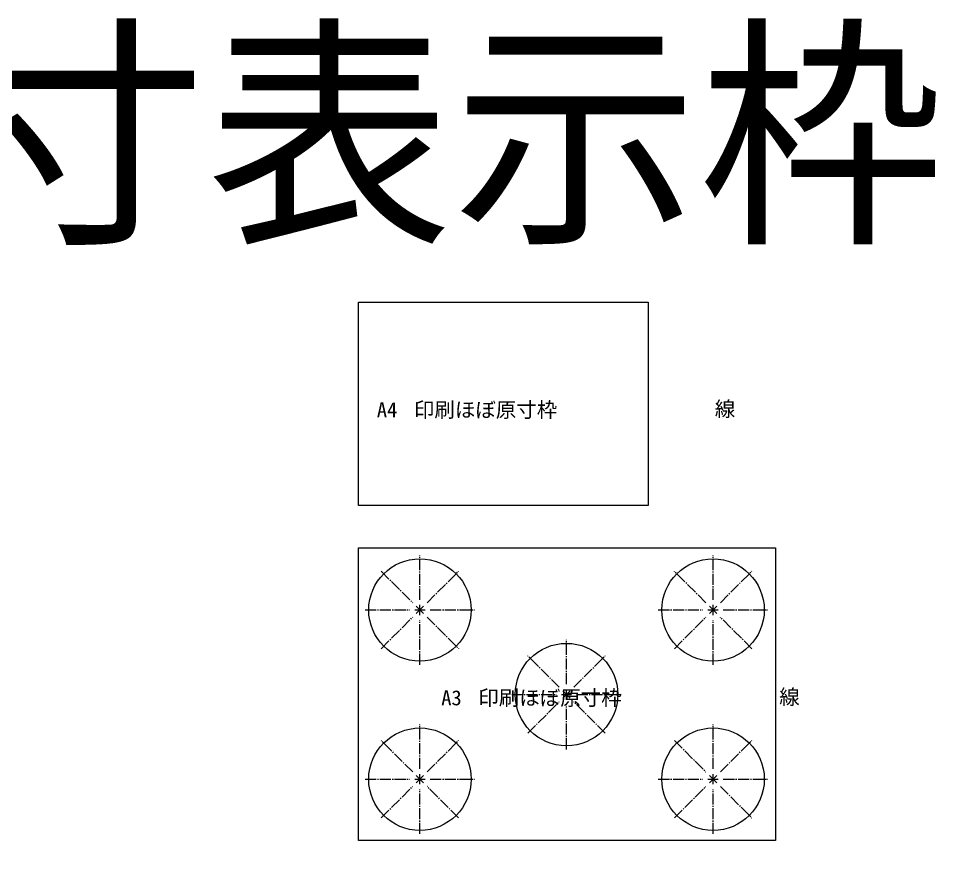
# Model space of a CAD drawing. Units: millimetres at full size. Extents: x -5218 to 5218, y -4308 to 3712.
# Drawn here: x 737 to 1632, y 564 to 1383 of the extents above; entities that cross this region are included whole.
import ezdxf
from ezdxf.enums import TextEntityAlignment as Align

# ---------------------------------------------------------------- set-up
doc = ezdxf.new("R2010")
doc.units = ezdxf.units.MM
doc.header["$LTSCALE"] = 1.2
doc.linetypes.add('CHAIN2', pattern=[12, 9, -1, 1, -1])
doc.layers.add('0-0_Defpoints', color=3, linetype='Continuous', lineweight=9)
doc.layers.add('0-1_01_外形線', color=134, linetype='Continuous', lineweight=9)
doc.layers.add('0-A_06_文字', color=134, linetype='Continuous')
doc.styles.add('ＭＳ ゴシック', font='')
doc.styles.add('ＭＳ Ｐゴシック', font='')
doc.styles.get('ＭＳ ゴシック').set_extended_font_data('MS Gothic')
doc.styles.get('ＭＳ Ｐゴシック').set_extended_font_data('MS PGothic')

# ---------------------------------------------------------------- blocks, each defined once
blk = doc.blocks.new('U16')
at = {"layer": '0-1_01_外形線', "linetype": 'CHAIN2'}
for p, q in [((0, 10), (0, 53.5)), ((-53.5, 0), (-10, 0)), ((10, 0), (53.5, 0)), ((0, -53.5), (0, -10))]:
    blk.add_line(p, q, dxfattribs=at)
at = {"layer": '0-1_01_外形線'}
for p, q in [((-5, 0), (5, 0)), ((0, -5), (0, 5))]:
    blk.add_line(p, q, dxfattribs=at)
blk = doc.blocks.new('U17')
at = {"layer": '0-1_01_外形線', "linetype": 'CHAIN2'}
for p, q in [((0, 10), (0, 53.5)), ((-53.5, 0), (-10, 0)), ((10, 0), (53.5, 0)), ((0, -53.5), (0, -10))]:
    blk.add_line(p, q, dxfattribs=at)
at = {"layer": '0-1_01_外形線'}
for p, q in [((-5, 0), (5, 0)), ((0, -5), (0, 5))]:
    blk.add_line(p, q, dxfattribs=at)
blk = doc.blocks.new('U8')
at = {"layer": '0-1_01_外形線', "linetype": 'CHAIN2'}
for p, q in [((0, 10), (0, 53.5)), ((-53.5, 0), (-10, 0)), ((10, 0), (53.5, 0)), ((0, -53.5), (0, -10))]:
    blk.add_line(p, q, dxfattribs=at)
at = {"layer": '0-1_01_外形線'}
for p, q in [((-5, 0), (5, 0)), ((0, -5), (0, 5))]:
    blk.add_line(p, q, dxfattribs=at)
blk = doc.blocks.new('U9')
at = {"layer": '0-1_01_外形線', "linetype": 'CHAIN2'}
for p, q in [((0, 10), (0, 53.5)), ((-53.5, 0), (-10, 0)), ((10, 0), (53.5, 0)), ((0, -53.5), (0, -10))]:
    blk.add_line(p, q, dxfattribs=at)
at = {"layer": '0-1_01_外形線'}
for p, q in [((-5, 0), (5, 0)), ((0, -5), (0, 5))]:
    blk.add_line(p, q, dxfattribs=at)
blk = doc.blocks.new('U10')
at = {"layer": '0-1_01_外形線', "linetype": 'CHAIN2'}
for p, q in [((0, 10), (0, 53.5)), ((-53.5, 0), (-10, 0)), ((10, 0), (53.5, 0)), ((0, -53.5), (0, -10))]:
    blk.add_line(p, q, dxfattribs=at)
at = {"layer": '0-1_01_外形線'}
for p, q in [((-5, 0), (5, 0)), ((0, -5), (0, 5))]:
    blk.add_line(p, q, dxfattribs=at)
blk = doc.blocks.new('U11')
at = {"layer": '0-1_01_外形線', "linetype": 'CHAIN2'}
for p, q in [((0, 10), (0, 53.5)), ((-53.5, 0), (-10, 0)), ((10, 0), (53.5, 0)), ((0, -53.5), (0, -10))]:
    blk.add_line(p, q, dxfattribs=at)
at = {"layer": '0-1_01_外形線'}
for p, q in [((-5, 0), (5, 0)), ((0, -5), (0, 5))]:
    blk.add_line(p, q, dxfattribs=at)
blk = doc.blocks.new('U12')
at = {"layer": '0-1_01_外形線', "linetype": 'CHAIN2'}
for p, q in [((0, 10), (0, 53.5)), ((-53.5, 0), (-10, 0)), ((10, 0), (53.5, 0)), ((0, -53.5), (0, -10))]:
    blk.add_line(p, q, dxfattribs=at)
at = {"layer": '0-1_01_外形線'}
for p, q in [((-5, 0), (5, 0)), ((0, -5), (0, 5))]:
    blk.add_line(p, q, dxfattribs=at)
blk = doc.blocks.new('U13')
at = {"layer": '0-1_01_外形線', "linetype": 'CHAIN2'}
for p, q in [((0, 10), (0, 53.5)), ((-53.5, 0), (-10, 0)), ((10, 0), (53.5, 0)), ((0, -53.5), (0, -10))]:
    blk.add_line(p, q, dxfattribs=at)
at = {"layer": '0-1_01_外形線'}
for p, q in [((-5, 0), (5, 0)), ((0, -5), (0, 5))]:
    blk.add_line(p, q, dxfattribs=at)
blk = doc.blocks.new('U14')
at = {"layer": '0-1_01_外形線', "linetype": 'CHAIN2'}
for p, q in [((0, 10), (0, 53.5)), ((-53.5, 0), (-10, 0)), ((10, 0), (53.5, 0)), ((0, -53.5), (0, -10))]:
    blk.add_line(p, q, dxfattribs=at)
at = {"layer": '0-1_01_外形線'}
for p, q in [((-5, 0), (5, 0)), ((0, -5), (0, 5))]:
    blk.add_line(p, q, dxfattribs=at)
blk = doc.blocks.new('U15')
at = {"layer": '0-1_01_外形線', "linetype": 'CHAIN2'}
for p, q in [((0, 10), (0, 53.5)), ((-53.5, 0), (-10, 0)), ((10, 0), (53.5, 0)), ((0, -53.5), (0, -10))]:
    blk.add_line(p, q, dxfattribs=at)
at = {"layer": '0-1_01_外形線'}
for p, q in [((-5, 0), (5, 0)), ((0, -5), (0, 5))]:
    blk.add_line(p, q, dxfattribs=at)

msp = doc.modelspace()

# ---------------------------------------------------------------- linework, layer by layer
at = {"layer": '0-0_Defpoints', "color": 2}
msp.add_lwpolyline([(1068.664, 1105.6), (1351.554, 1105.6), (1351.554, 906.932), (1068.664, 906.932)], close=True, dxfattribs=at)
at = {"layer": '0-0_Defpoints'}
msp.add_lwpolyline([(1068.664, 865.771), (1475.926, 865.771), (1475.926, 579.759), (1068.664, 579.759)], close=True, dxfattribs=at)
at = {"layer": '0-1_01_外形線'}
for centre in [(1128.664, 805.058), (1414.91, 805.058), (1271.787, 722.408), (1128.664, 639.759), (1414.91, 639.759)]:
    msp.add_circle(centre, 50, dxfattribs=at)

# ---------------------------------------------------------------- block references
for name, p, rotation in [('U17', (1128.664, 805.058), 315), ('U11', (1414.91, 805.058), 45), ('U15', (1271.787, 722.408), 45), ('U9', (1128.664, 639.759), 45), ('U13', (1414.91, 639.759), 315)]:
    msp.add_blockref(name, p, dxfattribs=dict(at, rotation=rotation))
for name, p in [('U16', (1128.664, 805.058)), ('U10', (1414.91, 805.058)), ('U14', (1271.787, 722.408)), ('U8', (1128.664, 639.759)), ('U12', (1414.91, 639.759))]:
    msp.add_blockref(name, p, dxfattribs=at)

# ---------------------------------------------------------------- texts
at = {"layer": '0-0_Defpoints', "color": 2}
for s, style, p in [('A4', 'ＭＳ ゴシック', (1086.596, 988.795)), ('印刷ほぼ原寸枠', 'ＭＳ Ｐゴシック', (1122.786, 988.795)), ('線', 'ＭＳ Ｐゴシック', (1416.569, 989.595))]:
    msp.add_text(s, height=14.66, dxfattribs=dict(at, style=style)).set_placement(p, align=Align.BOTTOM_LEFT)
at = {"layer": '0-0_Defpoints'}
for s, style, p in [('A3', 'ＭＳ ゴシック', (1149.494, 707.525)), ('印刷ほぼ原寸枠', 'ＭＳ Ｐゴシック', (1185.685, 707.525)), ('線', 'ＭＳ Ｐゴシック', (1479.468, 708.325))]:
    msp.add_text(s, height=14.66, dxfattribs=dict(at, style=style)).set_placement(p, align=Align.BOTTOM_LEFT)
at = {"layer": '0-A_06_文字', "color": 3, "style": 'ＭＳ Ｐゴシック'}
msp.add_text('実寸表示枠', height=176, dxfattribs=at).set_placement((440.296, 1128.37), align=Align.BOTTOM_LEFT)

doc.saveas('drawing.dxf')
